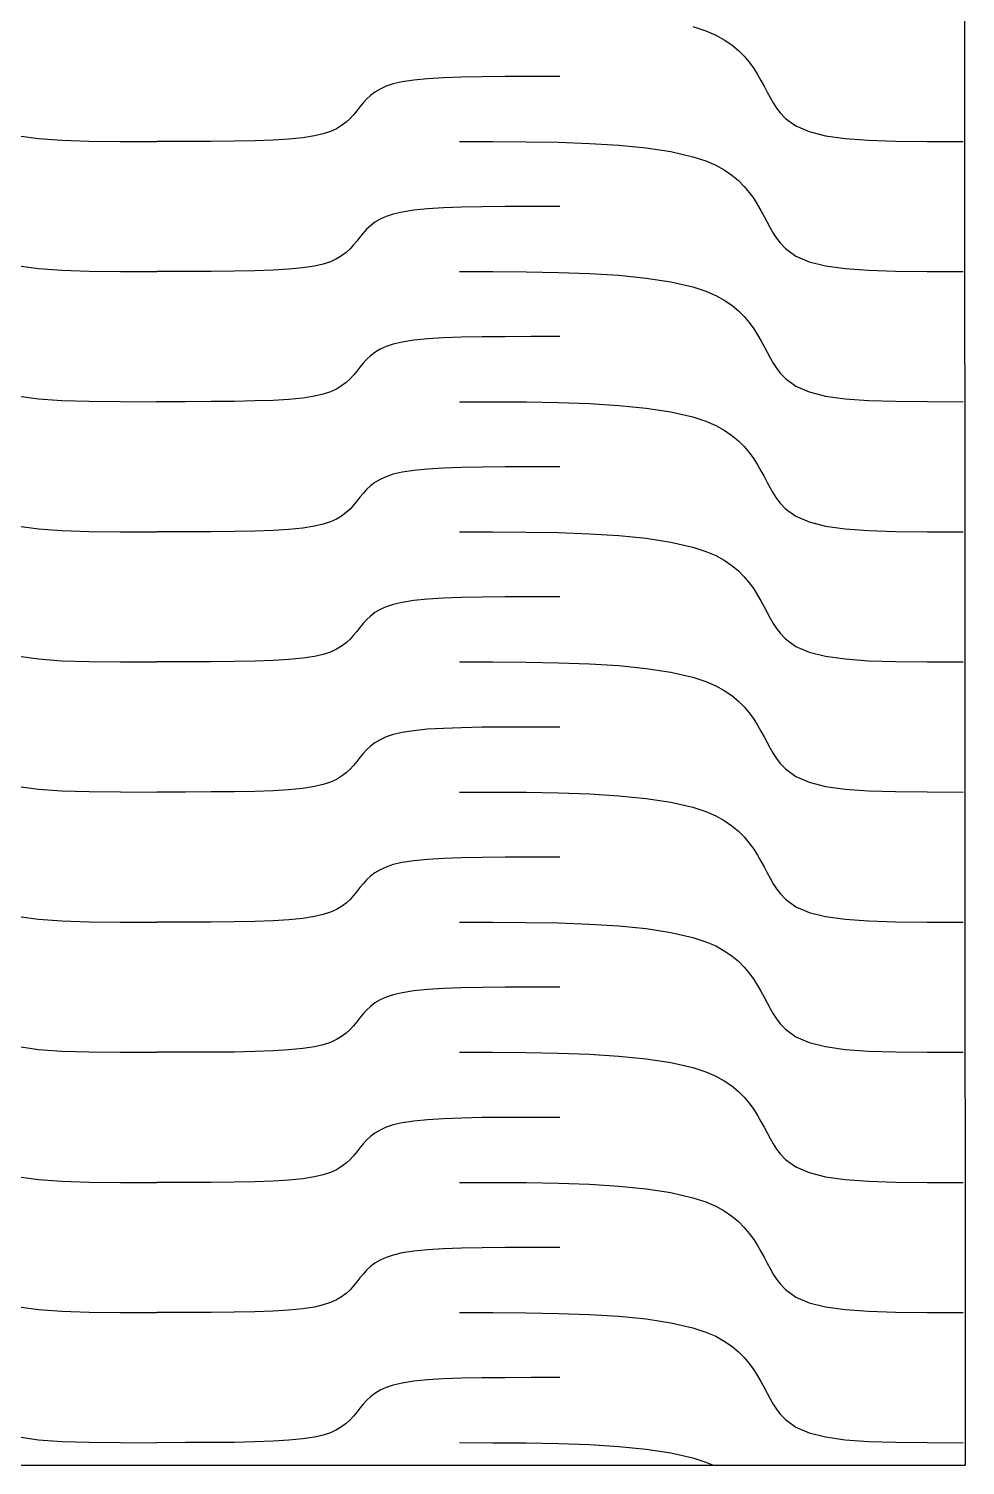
# Model space of a CAD drawing. Extents: x -53 to 53, y -74 to 74.
# Drawn here: x 28.14 to 52.53, y -73.79 to -36.39 of the extents above; entities that cross this region are included whole.
import ezdxf

# ---------------------------------------------------------------- set-up
doc = ezdxf.new("R2010")
doc.units = 0
doc.header["$MEASUREMENT"] = 0
doc.layers.get('0').update_dxf_attribs({"linetype": 'CONTINUOUS'})

msp = doc.modelspace()

# ---------------------------------------------------------------- linework, layer by layer
for p, q in [((52.475, 28.423), (52.525, -73.789)), ((45.434, -36.336), (45.775, -36.448)), ((45.775, -36.448), (46.029, -36.558)), ((46.029, -36.558), (46.252, -36.681)), ((46.252, -36.681), (46.448, -36.815)), ((46.448, -36.815), (46.62, -36.958)), ((46.62, -36.958), (46.77, -37.109)), ((46.77, -37.109), (46.902, -37.265)), ((46.902, -37.265), (47.018, -37.427)), ((38.168, -37.729), (37.861, -37.776)), ((38.527, -37.693), (38.168, -37.729)), ((38.941, -37.667), (38.527, -37.693)), ((39.413, -37.65), (38.941, -37.667)), ((39.948, -37.64), (39.413, -37.65)), ((40.55, -37.635), (39.948, -37.64)), ((41.222, -37.633), (40.55, -37.635)), ((41.969, -37.632), (41.222, -37.633)), ((47.018, -37.427), (47.117, -37.585)), ((47.117, -37.585), (47.205, -37.737)), ((47.205, -37.737), (47.287, -37.889)), ((37.038, -38.132), (36.937, -38.226)), ((37.155, -38.043), (37.038, -38.132)), ((37.29, -37.962), (37.155, -38.043)), ((37.448, -37.89), (37.29, -37.962)), ((37.633, -37.829), (37.448, -37.89)), ((37.861, -37.776), (37.633, -37.829)), ((47.287, -37.889), (47.367, -38.039)), ((47.367, -38.039), (47.446, -38.184)), ((36.762, -38.427), (36.681, -38.531)), ((36.846, -38.325), (36.762, -38.427)), ((36.937, -38.226), (36.846, -38.325)), ((47.446, -38.184), (47.527, -38.324)), ((47.527, -38.324), (47.614, -38.457)), ((47.614, -38.457), (47.708, -38.581)), ((36.405, -38.827), (36.289, -38.915)), ((36.507, -38.733), (36.405, -38.827)), ((36.598, -38.634), (36.507, -38.733)), ((36.681, -38.531), (36.598, -38.634)), ((47.708, -38.581), (47.844, -38.726)), ((47.844, -38.726), (48.118, -38.923)), ((27.887, -39.178), (28.397, -39.249)), ((28.397, -39.249), (29.003, -39.293)), ((34.916, -39.266), (34.502, -39.291)), ((35.275, -39.23), (34.916, -39.266)), ((35.582, -39.183), (35.275, -39.23)), ((35.811, -39.13), (35.582, -39.183)), ((35.995, -39.068), (35.811, -39.13)), ((36.153, -38.996), (35.995, -39.068)), ((36.289, -38.915), (36.153, -38.996)), ((48.118, -38.923), (48.463, -39.071)), ((48.463, -39.071), (48.887, -39.178)), ((48.887, -39.178), (49.397, -39.249)), ((49.397, -39.249), (50.003, -39.293)), ((29.003, -39.293), (29.712, -39.316)), ((29.712, -39.316), (30.533, -39.325)), ((30.533, -39.325), (31.475, -39.326)), ((32.221, -39.326), (31.475, -39.326)), ((32.893, -39.324), (32.221, -39.326)), ((33.495, -39.319), (32.893, -39.324)), ((34.03, -39.308), (33.495, -39.319)), ((34.502, -39.291), (34.03, -39.308)), ((39.356, -39.326), (40.229, -39.327)), ((40.229, -39.327), (41.092, -39.332)), ((41.092, -39.332), (41.933, -39.347)), ((41.933, -39.347), (42.741, -39.376)), ((42.741, -39.376), (43.506, -39.423)), ((43.506, -39.423), (44.217, -39.494)), ((44.217, -39.494), (44.863, -39.592)), ((44.863, -39.592), (45.434, -39.723)), ((50.003, -39.293), (50.712, -39.316)), ((50.712, -39.316), (51.533, -39.325)), ((51.533, -39.325), (52.475, -39.326)), ((45.434, -39.723), (45.775, -39.835)), ((45.775, -39.835), (46.029, -39.945)), ((46.029, -39.945), (46.252, -40.068)), ((46.252, -40.068), (46.448, -40.202)), ((46.448, -40.202), (46.62, -40.345)), ((46.62, -40.345), (46.77, -40.496)), ((46.77, -40.496), (46.902, -40.653)), ((46.902, -40.653), (47.018, -40.814)), ((38.168, -41.116), (37.861, -41.163)), ((38.527, -41.08), (38.168, -41.116)), ((38.941, -41.055), (38.527, -41.08)), ((39.413, -41.038), (38.941, -41.055)), ((39.948, -41.027), (39.413, -41.038)), ((40.55, -41.022), (39.948, -41.027)), ((41.222, -41.02), (40.55, -41.022)), ((41.969, -41.02), (41.222, -41.02)), ((47.018, -40.814), (47.117, -40.972)), ((47.117, -40.972), (47.205, -41.125)), ((47.205, -41.125), (47.287, -41.277)), ((37.155, -41.431), (37.038, -41.519)), ((37.29, -41.35), (37.155, -41.431)), ((37.448, -41.278), (37.29, -41.35)), ((37.633, -41.216), (37.448, -41.278)), ((37.861, -41.163), (37.633, -41.216)), ((47.287, -41.277), (47.367, -41.426)), ((47.367, -41.426), (47.446, -41.571)), ((36.762, -41.815), (36.681, -41.919)), ((36.846, -41.712), (36.762, -41.815)), ((36.937, -41.613), (36.846, -41.712)), ((37.038, -41.519), (36.937, -41.613)), ((47.446, -41.571), (47.527, -41.711)), ((47.527, -41.711), (47.614, -41.844)), ((47.614, -41.844), (47.708, -41.969)), ((36.405, -42.215), (36.289, -42.303)), ((36.507, -42.12), (36.405, -42.215)), ((36.598, -42.021), (36.507, -42.12)), ((36.681, -41.919), (36.598, -42.021)), ((47.708, -41.969), (47.844, -42.113)), ((47.844, -42.113), (48.118, -42.31)), ((27.887, -42.565), (28.397, -42.637)), ((35.275, -42.618), (34.916, -42.653)), ((35.582, -42.57), (35.275, -42.618)), ((35.811, -42.518), (35.582, -42.57)), ((35.995, -42.456), (35.811, -42.518)), ((36.153, -42.384), (35.995, -42.456)), ((36.289, -42.303), (36.153, -42.384)), ((48.118, -42.31), (48.463, -42.459)), ((48.463, -42.459), (48.887, -42.565)), ((48.887, -42.565), (49.397, -42.637)), ((28.397, -42.637), (29.003, -42.681)), ((29.003, -42.681), (29.712, -42.704)), ((29.712, -42.704), (30.533, -42.712)), ((30.533, -42.712), (31.475, -42.714)), ((32.221, -42.713), (31.475, -42.714)), ((32.893, -42.711), (32.221, -42.713)), ((33.495, -42.706), (32.893, -42.711)), ((34.03, -42.696), (33.495, -42.706)), ((34.502, -42.679), (34.03, -42.696)), ((34.916, -42.653), (34.502, -42.679)), ((39.356, -42.713), (40.229, -42.714)), ((40.229, -42.714), (41.092, -42.72)), ((41.092, -42.72), (41.933, -42.734)), ((41.933, -42.734), (42.741, -42.763)), ((42.741, -42.763), (43.506, -42.81)), ((43.506, -42.81), (44.217, -42.881)), ((44.217, -42.881), (44.863, -42.98)), ((44.863, -42.98), (45.434, -43.111)), ((49.397, -42.637), (50.003, -42.681)), ((50.003, -42.681), (50.712, -42.704)), ((50.712, -42.704), (51.533, -42.712)), ((51.533, -42.712), (52.475, -42.714)), ((45.434, -43.111), (45.775, -43.223)), ((45.775, -43.223), (46.029, -43.333)), ((46.029, -43.333), (46.252, -43.456)), ((46.252, -43.456), (46.448, -43.59)), ((46.448, -43.59), (46.62, -43.733)), ((46.62, -43.733), (46.77, -43.884)), ((46.77, -43.884), (46.902, -44.04)), ((46.902, -44.04), (47.018, -44.202)), ((38.527, -44.468), (38.168, -44.503)), ((38.941, -44.442), (38.527, -44.468)), ((39.413, -44.425), (38.941, -44.442)), ((39.948, -44.415), (39.413, -44.425)), ((40.55, -44.41), (39.948, -44.415)), ((41.222, -44.408), (40.55, -44.41)), ((41.969, -44.407), (41.222, -44.408)), ((47.018, -44.202), (47.117, -44.36)), ((47.117, -44.36), (47.205, -44.512)), ((37.155, -44.818), (37.038, -44.906)), ((37.29, -44.737), (37.155, -44.818)), ((37.448, -44.665), (37.29, -44.737)), ((37.633, -44.603), (37.448, -44.665)), ((37.861, -44.551), (37.633, -44.603)), ((38.168, -44.503), (37.861, -44.551)), ((47.205, -44.512), (47.287, -44.664)), ((47.287, -44.664), (47.367, -44.814)), ((47.367, -44.814), (47.446, -44.959)), ((36.762, -45.202), (36.681, -45.306)), ((36.846, -45.1), (36.762, -45.202)), ((36.937, -45.001), (36.846, -45.1)), ((37.038, -44.906), (36.937, -45.001)), ((47.446, -44.959), (47.527, -45.099)), ((47.527, -45.099), (47.614, -45.232)), ((47.614, -45.232), (47.708, -45.356)), ((36.405, -45.602), (36.289, -45.69)), ((36.507, -45.508), (36.405, -45.602)), ((36.598, -45.408), (36.507, -45.508)), ((36.681, -45.306), (36.598, -45.408)), ((47.708, -45.356), (47.844, -45.501)), ((47.844, -45.501), (48.118, -45.698)), ((27.887, -45.953), (28.397, -46.024)), ((35.582, -45.958), (35.275, -46.005)), ((35.811, -45.905), (35.582, -45.958)), ((35.995, -45.843), (35.811, -45.905)), ((36.153, -45.771), (35.995, -45.843)), ((36.289, -45.69), (36.153, -45.771)), ((48.118, -45.698), (48.463, -45.846)), ((48.463, -45.846), (48.887, -45.953)), ((48.887, -45.953), (49.397, -46.024)), ((28.397, -46.024), (29.003, -46.068)), ((29.003, -46.068), (29.712, -46.091)), ((29.712, -46.091), (30.533, -46.1)), ((30.533, -46.1), (31.475, -46.101)), ((32.221, -46.101), (31.475, -46.101)), ((32.893, -46.099), (32.221, -46.101)), ((33.495, -46.094), (32.893, -46.099)), ((34.03, -46.083), (33.495, -46.094)), ((34.502, -46.066), (34.03, -46.083)), ((34.916, -46.041), (34.502, -46.066)), ((35.275, -46.005), (34.916, -46.041)), ((39.356, -46.101), (40.229, -46.102)), ((40.229, -46.102), (41.092, -46.107)), ((41.092, -46.107), (41.933, -46.122)), ((41.933, -46.122), (42.741, -46.15)), ((42.741, -46.15), (43.506, -46.198)), ((43.506, -46.198), (44.217, -46.268)), ((44.217, -46.268), (44.863, -46.367)), ((44.863, -46.367), (45.434, -46.498)), ((49.397, -46.024), (50.003, -46.068)), ((50.003, -46.068), (50.712, -46.091)), ((50.712, -46.091), (51.533, -46.1)), ((51.533, -46.1), (52.475, -46.101)), ((45.434, -46.498), (45.775, -46.61)), ((45.775, -46.61), (46.029, -46.72)), ((46.029, -46.72), (46.252, -46.843)), ((46.252, -46.843), (46.448, -46.977)), ((46.448, -46.977), (46.62, -47.12)), ((46.62, -47.12), (46.77, -47.271)), ((46.77, -47.271), (46.902, -47.428)), ((46.902, -47.428), (47.018, -47.589)), ((38.527, -47.855), (38.168, -47.891)), ((38.941, -47.83), (38.527, -47.855)), ((39.413, -47.813), (38.941, -47.83)), ((39.948, -47.802), (39.413, -47.813)), ((40.55, -47.797), (39.948, -47.802)), ((41.222, -47.795), (40.55, -47.797)), ((41.969, -47.795), (41.222, -47.795)), ((47.018, -47.589), (47.117, -47.747)), ((47.117, -47.747), (47.205, -47.9)), ((37.155, -48.206), (37.038, -48.294)), ((37.29, -48.125), (37.155, -48.206)), ((37.448, -48.053), (37.29, -48.125)), ((37.633, -47.991), (37.448, -48.053)), ((37.861, -47.938), (37.633, -47.991)), ((38.168, -47.891), (37.861, -47.938)), ((47.205, -47.9), (47.287, -48.052)), ((47.287, -48.052), (47.367, -48.201)), ((47.367, -48.201), (47.446, -48.346)), ((36.762, -48.59), (36.681, -48.694)), ((36.846, -48.487), (36.762, -48.59)), ((36.937, -48.388), (36.846, -48.487)), ((37.038, -48.294), (36.937, -48.388)), ((47.446, -48.346), (47.527, -48.486)), ((47.527, -48.486), (47.614, -48.619)), ((36.405, -48.989), (36.289, -49.078)), ((36.507, -48.895), (36.405, -48.989)), ((36.598, -48.796), (36.507, -48.895)), ((36.681, -48.694), (36.598, -48.796)), ((47.614, -48.619), (47.708, -48.744)), ((47.708, -48.744), (47.844, -48.888)), ((47.844, -48.888), (48.118, -49.085)), ((27.887, -49.34), (28.397, -49.412)), ((35.582, -49.345), (35.275, -49.392)), ((35.811, -49.292), (35.582, -49.345)), ((35.995, -49.231), (35.811, -49.292)), ((36.153, -49.159), (35.995, -49.231)), ((36.289, -49.078), (36.153, -49.159)), ((48.118, -49.085), (48.463, -49.233)), ((48.463, -49.233), (48.887, -49.34)), ((48.887, -49.34), (49.397, -49.412)), ((28.397, -49.412), (29.003, -49.456)), ((29.003, -49.456), (29.712, -49.479)), ((29.712, -49.479), (30.533, -49.487)), ((30.533, -49.487), (31.475, -49.489)), ((32.221, -49.488), (31.475, -49.489)), ((32.893, -49.486), (32.221, -49.488)), ((33.495, -49.481), (32.893, -49.486)), ((34.03, -49.471), (33.495, -49.481)), ((34.502, -49.454), (34.03, -49.471)), ((34.916, -49.428), (34.502, -49.454)), ((35.275, -49.392), (34.916, -49.428)), ((39.356, -49.488), (40.229, -49.489)), ((40.229, -49.489), (41.092, -49.494)), ((41.092, -49.494), (41.933, -49.509)), ((41.933, -49.509), (42.741, -49.538)), ((42.741, -49.538), (43.506, -49.585)), ((43.506, -49.585), (44.217, -49.656)), ((44.217, -49.656), (44.863, -49.754)), ((49.397, -49.412), (50.003, -49.456)), ((50.003, -49.456), (50.712, -49.479)), ((50.712, -49.479), (51.533, -49.487)), ((51.533, -49.487), (52.475, -49.489)), ((44.863, -49.754), (45.434, -49.886)), ((45.434, -49.886), (45.775, -49.997)), ((45.775, -49.997), (46.029, -50.108)), ((46.029, -50.108), (46.252, -50.231)), ((46.252, -50.231), (46.448, -50.364)), ((46.448, -50.364), (46.62, -50.508)), ((46.62, -50.508), (46.77, -50.658)), ((46.77, -50.658), (46.902, -50.815)), ((46.902, -50.815), (47.018, -50.976)), ((38.941, -51.217), (38.527, -51.243)), ((39.413, -51.2), (38.941, -51.217)), ((39.948, -51.19), (39.413, -51.2)), ((40.55, -51.184), (39.948, -51.19)), ((41.222, -51.182), (40.55, -51.184)), ((41.969, -51.182), (41.222, -51.182)), ((47.018, -50.976), (47.117, -51.134)), ((47.117, -51.134), (47.205, -51.287)), ((37.155, -51.593), (37.038, -51.681)), ((37.29, -51.512), (37.155, -51.593)), ((37.448, -51.44), (37.29, -51.512)), ((37.633, -51.378), (37.448, -51.44)), ((37.861, -51.326), (37.633, -51.378)), ((38.168, -51.278), (37.861, -51.326)), ((38.527, -51.243), (38.168, -51.278)), ((47.205, -51.287), (47.287, -51.439)), ((47.287, -51.439), (47.367, -51.588)), ((47.367, -51.588), (47.446, -51.734)), ((36.762, -51.977), (36.681, -52.081)), ((36.846, -51.875), (36.762, -51.977)), ((36.937, -51.776), (36.846, -51.875)), ((37.038, -51.681), (36.937, -51.776)), ((47.446, -51.734), (47.527, -51.874)), ((47.527, -51.874), (47.614, -52.007)), ((36.507, -52.282), (36.405, -52.377)), ((36.598, -52.183), (36.507, -52.282)), ((36.681, -52.081), (36.598, -52.183)), ((47.614, -52.007), (47.708, -52.131)), ((47.708, -52.131), (47.844, -52.276)), ((47.844, -52.276), (48.118, -52.473)), ((27.887, -52.728), (28.397, -52.799)), ((35.811, -52.68), (35.582, -52.733)), ((35.995, -52.618), (35.811, -52.68)), ((36.153, -52.546), (35.995, -52.618)), ((36.289, -52.465), (36.153, -52.546)), ((36.405, -52.377), (36.289, -52.465)), ((48.118, -52.473), (48.463, -52.621)), ((48.463, -52.621), (48.887, -52.728)), ((48.887, -52.728), (49.397, -52.799)), ((28.397, -52.799), (29.003, -52.843)), ((29.003, -52.843), (29.712, -52.866)), ((29.712, -52.866), (30.533, -52.875)), ((30.533, -52.875), (31.475, -52.876)), ((32.221, -52.876), (31.475, -52.876)), ((32.893, -52.874), (32.221, -52.876)), ((33.495, -52.868), (32.893, -52.874)), ((34.03, -52.858), (33.495, -52.868)), ((34.502, -52.841), (34.03, -52.858)), ((34.916, -52.815), (34.502, -52.841)), ((35.275, -52.78), (34.916, -52.815)), ((35.582, -52.733), (35.275, -52.78)), ((39.356, -52.876), (40.229, -52.876)), ((40.229, -52.876), (41.092, -52.882)), ((41.092, -52.882), (41.933, -52.897)), ((41.933, -52.897), (42.741, -52.925)), ((42.741, -52.925), (43.506, -52.973)), ((43.506, -52.973), (44.217, -53.043)), ((44.217, -53.043), (44.863, -53.142)), ((49.397, -52.799), (50.003, -52.843)), ((50.003, -52.843), (50.712, -52.866)), ((50.712, -52.866), (51.533, -52.875)), ((51.533, -52.875), (52.475, -52.876)), ((44.863, -53.142), (45.434, -53.273)), ((45.434, -53.273), (45.775, -53.385)), ((45.775, -53.385), (46.029, -53.495)), ((46.029, -53.495), (46.252, -53.618)), ((46.252, -53.618), (46.448, -53.752)), ((46.448, -53.752), (46.62, -53.895)), ((46.62, -53.895), (46.77, -54.046)), ((46.77, -54.046), (46.902, -54.203)), ((46.902, -54.203), (47.018, -54.364)), ((39.413, -54.588), (38.941, -54.605)), ((39.948, -54.577), (39.413, -54.588)), ((40.55, -54.572), (39.948, -54.577)), ((41.222, -54.57), (40.55, -54.572)), ((41.969, -54.57), (41.222, -54.57)), ((47.018, -54.364), (47.117, -54.522)), ((47.117, -54.522), (47.205, -54.675)), ((37.29, -54.9), (37.155, -54.98)), ((37.448, -54.828), (37.29, -54.9)), ((37.633, -54.766), (37.448, -54.828)), ((37.861, -54.713), (37.633, -54.766)), ((38.168, -54.666), (37.861, -54.713)), ((38.527, -54.63), (38.168, -54.666)), ((38.941, -54.605), (38.527, -54.63)), ((47.205, -54.675), (47.287, -54.827)), ((47.287, -54.827), (47.367, -54.976)), ((36.846, -55.262), (36.762, -55.365)), ((36.937, -55.163), (36.846, -55.262)), ((37.038, -55.069), (36.937, -55.163)), ((37.155, -54.98), (37.038, -55.069)), ((47.367, -54.976), (47.446, -55.121)), ((47.446, -55.121), (47.527, -55.261)), ((47.527, -55.261), (47.614, -55.394)), ((36.507, -55.67), (36.405, -55.764)), ((36.598, -55.571), (36.507, -55.67)), ((36.681, -55.468), (36.598, -55.571)), ((36.762, -55.365), (36.681, -55.468)), ((47.614, -55.394), (47.708, -55.519)), ((47.708, -55.519), (47.844, -55.663)), ((47.844, -55.663), (48.118, -55.86)), ((35.811, -56.067), (35.582, -56.12)), ((35.995, -56.006), (35.811, -56.067)), ((36.153, -55.934), (35.995, -56.006)), ((36.289, -55.853), (36.153, -55.934)), ((36.405, -55.764), (36.289, -55.853)), ((48.118, -55.86), (48.463, -56.008)), ((48.463, -56.008), (48.887, -56.115)), ((27.887, -56.115), (28.397, -56.187)), ((28.397, -56.187), (29.003, -56.231)), ((29.003, -56.231), (29.712, -56.253)), ((29.712, -56.253), (30.533, -56.262)), ((30.533, -56.262), (31.475, -56.263)), ((32.221, -56.263), (31.475, -56.263)), ((32.893, -56.261), (32.221, -56.263)), ((33.495, -56.256), (32.893, -56.261)), ((34.03, -56.246), (33.495, -56.256)), ((34.502, -56.228), (34.03, -56.246)), ((34.916, -56.203), (34.502, -56.228)), ((35.275, -56.167), (34.916, -56.203)), ((35.582, -56.12), (35.275, -56.167)), ((39.356, -56.263), (40.229, -56.264)), ((40.229, -56.264), (41.092, -56.269)), ((41.092, -56.269), (41.933, -56.284)), ((41.933, -56.284), (42.741, -56.313)), ((42.741, -56.313), (43.506, -56.36)), ((43.506, -56.36), (44.217, -56.431)), ((44.217, -56.431), (44.863, -56.529)), ((48.887, -56.115), (49.397, -56.187)), ((49.397, -56.187), (50.003, -56.231)), ((50.003, -56.231), (50.712, -56.253)), ((50.712, -56.253), (51.533, -56.262)), ((51.533, -56.262), (52.475, -56.263)), ((44.863, -56.529), (45.434, -56.661)), ((45.434, -56.661), (45.775, -56.772)), ((45.775, -56.772), (46.029, -56.883)), ((46.029, -56.883), (46.252, -57.006)), ((46.252, -57.006), (46.448, -57.139)), ((46.448, -57.139), (46.62, -57.283)), ((46.62, -57.283), (46.77, -57.433)), ((46.77, -57.433), (46.902, -57.59)), ((46.902, -57.59), (47.018, -57.751)), ((39.948, -57.965), (39.413, -57.975)), ((40.55, -57.959), (39.948, -57.965)), ((41.222, -57.957), (40.55, -57.959)), ((41.969, -57.957), (41.222, -57.957)), ((47.018, -57.751), (47.117, -57.909)), ((47.117, -57.909), (47.205, -58.062)), ((37.29, -58.287), (37.155, -58.368)), ((37.448, -58.215), (37.29, -58.287)), ((37.633, -58.153), (37.448, -58.215)), ((37.861, -58.101), (37.633, -58.153)), ((38.168, -58.053), (37.861, -58.101)), ((38.527, -58.018), (38.168, -58.053)), ((38.941, -57.992), (38.527, -58.018)), ((39.413, -57.975), (38.941, -57.992)), ((47.205, -58.062), (47.287, -58.214)), ((47.287, -58.214), (47.367, -58.363)), ((36.846, -58.65), (36.762, -58.752)), ((36.937, -58.551), (36.846, -58.65)), ((37.038, -58.456), (36.937, -58.551)), ((37.155, -58.368), (37.038, -58.456)), ((47.367, -58.363), (47.446, -58.509)), ((47.446, -58.509), (47.527, -58.649)), ((47.527, -58.649), (47.614, -58.782)), ((36.507, -59.057), (36.405, -59.152)), ((36.598, -58.958), (36.507, -59.057)), ((36.681, -58.856), (36.598, -58.958)), ((36.762, -58.752), (36.681, -58.856)), ((47.614, -58.782), (47.708, -58.906)), ((47.708, -58.906), (47.844, -59.051)), ((47.844, -59.051), (48.118, -59.248)), ((35.811, -59.455), (35.582, -59.507)), ((35.995, -59.393), (35.811, -59.455)), ((36.153, -59.321), (35.995, -59.393)), ((36.289, -59.24), (36.153, -59.321)), ((36.405, -59.152), (36.289, -59.24)), ((48.118, -59.248), (48.463, -59.396)), ((48.463, -59.396), (48.887, -59.502)), ((27.887, -59.502), (28.397, -59.574)), ((28.397, -59.574), (29.003, -59.618)), ((29.003, -59.618), (29.712, -59.641)), ((29.712, -59.641), (30.533, -59.65)), ((30.533, -59.65), (31.475, -59.651)), ((32.221, -59.651), (31.475, -59.651)), ((32.893, -59.649), (32.221, -59.651)), ((33.495, -59.643), (32.893, -59.649)), ((34.03, -59.633), (33.495, -59.643)), ((34.502, -59.616), (34.03, -59.633)), ((34.916, -59.59), (34.502, -59.616)), ((35.275, -59.555), (34.916, -59.59)), ((35.582, -59.507), (35.275, -59.555)), ((39.356, -59.651), (40.229, -59.651)), ((40.229, -59.651), (41.092, -59.657)), ((41.092, -59.657), (41.933, -59.672)), ((41.933, -59.672), (42.741, -59.7)), ((42.741, -59.7), (43.506, -59.748)), ((43.506, -59.748), (44.217, -59.818)), ((44.217, -59.818), (44.863, -59.917)), ((48.887, -59.502), (49.397, -59.574)), ((49.397, -59.574), (50.003, -59.618)), ((50.003, -59.618), (50.712, -59.641)), ((50.712, -59.641), (51.533, -59.65)), ((51.533, -59.65), (52.475, -59.651)), ((44.863, -59.917), (45.434, -60.048)), ((45.434, -60.048), (45.775, -60.16)), ((45.775, -60.16), (46.029, -60.27)), ((46.029, -60.27), (46.252, -60.393)), ((46.252, -60.393), (46.448, -60.527)), ((46.448, -60.527), (46.62, -60.67)), ((46.62, -60.67), (46.77, -60.821)), ((46.77, -60.821), (46.902, -60.978)), ((46.902, -60.978), (47.018, -61.139)), ((47.018, -61.139), (47.117, -61.297)), ((47.117, -61.297), (47.205, -61.45)), ((37.29, -61.675), (37.155, -61.755)), ((37.448, -61.603), (37.29, -61.675)), ((37.633, -61.541), (37.448, -61.603)), ((37.861, -61.488), (37.633, -61.541)), ((38.168, -61.441), (37.861, -61.488)), ((38.527, -61.405), (38.168, -61.441)), ((38.941, -61.38), (38.527, -61.405)), ((39.413, -61.363), (38.941, -61.38)), ((39.948, -61.352), (39.413, -61.363)), ((40.55, -61.347), (39.948, -61.352)), ((41.222, -61.345), (40.55, -61.347)), ((41.969, -61.345), (41.222, -61.345)), ((47.205, -61.45), (47.287, -61.601)), ((47.287, -61.601), (47.367, -61.751)), ((36.846, -62.037), (36.762, -62.139)), ((36.937, -61.938), (36.846, -62.037)), ((37.038, -61.844), (36.937, -61.938)), ((37.155, -61.755), (37.038, -61.844)), ((47.367, -61.751), (47.446, -61.896)), ((47.446, -61.896), (47.527, -62.036)), ((47.527, -62.036), (47.614, -62.169)), ((36.507, -62.445), (36.405, -62.539)), ((36.598, -62.346), (36.507, -62.445)), ((36.681, -62.243), (36.598, -62.346)), ((36.762, -62.139), (36.681, -62.243)), ((47.614, -62.169), (47.708, -62.294)), ((47.708, -62.294), (47.844, -62.438)), ((47.844, -62.438), (48.118, -62.635)), ((35.995, -62.781), (35.811, -62.842)), ((36.153, -62.708), (35.995, -62.781)), ((36.289, -62.628), (36.153, -62.708)), ((36.405, -62.539), (36.289, -62.628)), ((48.118, -62.635), (48.463, -62.783)), ((48.463, -62.783), (48.887, -62.89)), ((27.887, -62.89), (28.397, -62.962)), ((28.397, -62.962), (29.003, -63.006)), ((29.003, -63.006), (29.712, -63.028)), ((29.712, -63.028), (30.533, -63.037)), ((30.533, -63.037), (31.475, -63.038)), ((32.221, -63.038), (31.475, -63.038)), ((32.893, -63.036), (32.221, -63.038)), ((33.495, -63.031), (32.893, -63.036)), ((34.03, -63.02), (33.495, -63.031)), ((34.502, -63.003), (34.03, -63.02)), ((34.916, -62.978), (34.502, -63.003)), ((35.275, -62.942), (34.916, -62.978)), ((35.582, -62.895), (35.275, -62.942)), ((35.811, -62.842), (35.582, -62.895)), ((39.356, -63.038), (40.229, -63.039)), ((40.229, -63.039), (41.092, -63.044)), ((41.092, -63.044), (41.933, -63.059)), ((41.933, -63.059), (42.741, -63.088)), ((42.741, -63.088), (43.506, -63.135)), ((43.506, -63.135), (44.217, -63.206)), ((48.887, -62.89), (49.397, -62.962)), ((49.397, -62.962), (50.003, -63.006)), ((50.003, -63.006), (50.712, -63.028)), ((50.712, -63.028), (51.533, -63.037)), ((51.533, -63.037), (52.475, -63.038)), ((44.217, -63.206), (44.863, -63.304)), ((44.863, -63.304), (45.434, -63.435)), ((45.434, -63.435), (45.775, -63.547)), ((45.775, -63.547), (46.029, -63.658)), ((46.029, -63.658), (46.252, -63.78)), ((46.252, -63.78), (46.448, -63.914)), ((46.448, -63.914), (46.62, -64.057)), ((46.62, -64.057), (46.77, -64.208)), ((46.77, -64.208), (46.902, -64.365)), ((46.902, -64.365), (47.018, -64.526)), ((47.018, -64.526), (47.117, -64.684)), ((47.117, -64.684), (47.205, -64.837)), ((37.29, -65.062), (37.155, -65.143)), ((37.448, -64.99), (37.29, -65.062)), ((37.633, -64.928), (37.448, -64.99)), ((37.861, -64.876), (37.633, -64.928)), ((38.168, -64.828), (37.861, -64.876)), ((38.527, -64.793), (38.168, -64.828)), ((38.941, -64.767), (38.527, -64.793)), ((39.413, -64.75), (38.941, -64.767)), ((39.948, -64.74), (39.413, -64.75)), ((40.55, -64.734), (39.948, -64.74)), ((41.222, -64.732), (40.55, -64.734)), ((41.969, -64.732), (41.222, -64.732)), ((47.205, -64.837), (47.287, -64.989)), ((47.287, -64.989), (47.367, -65.138)), ((36.846, -65.425), (36.762, -65.527)), ((36.937, -65.326), (36.846, -65.425)), ((37.038, -65.231), (36.937, -65.326)), ((37.155, -65.143), (37.038, -65.231)), ((47.367, -65.138), (47.446, -65.284)), ((47.446, -65.284), (47.527, -65.423)), ((47.527, -65.423), (47.614, -65.556)), ((36.598, -65.733), (36.507, -65.832)), ((36.681, -65.631), (36.598, -65.733)), ((36.762, -65.527), (36.681, -65.631)), ((47.614, -65.556), (47.708, -65.681)), ((47.708, -65.681), (47.844, -65.826)), ((35.995, -66.168), (35.811, -66.23)), ((36.153, -66.096), (35.995, -66.168)), ((36.289, -66.015), (36.153, -66.096)), ((36.405, -65.927), (36.289, -66.015)), ((36.507, -65.832), (36.405, -65.927)), ((47.844, -65.826), (48.118, -66.022)), ((48.118, -66.022), (48.463, -66.171)), ((48.463, -66.171), (48.887, -66.277)), ((27.887, -66.277), (28.397, -66.349)), ((28.397, -66.349), (29.003, -66.393)), ((29.003, -66.393), (29.712, -66.416)), ((29.712, -66.416), (30.533, -66.424)), ((30.533, -66.424), (31.475, -66.426)), ((32.221, -66.426), (31.475, -66.426)), ((32.893, -66.424), (32.221, -66.426)), ((33.495, -66.418), (32.893, -66.424)), ((34.03, -66.408), (33.495, -66.418)), ((34.502, -66.391), (34.03, -66.408)), ((34.916, -66.365), (34.502, -66.391)), ((35.275, -66.33), (34.916, -66.365)), ((35.582, -66.282), (35.275, -66.33)), ((35.811, -66.23), (35.582, -66.282)), ((39.356, -66.426), (40.229, -66.426)), ((40.229, -66.426), (41.092, -66.432)), ((41.092, -66.432), (41.933, -66.446)), ((41.933, -66.446), (42.741, -66.475)), ((42.741, -66.475), (43.506, -66.523)), ((43.506, -66.523), (44.217, -66.593)), ((48.887, -66.277), (49.397, -66.349)), ((49.397, -66.349), (50.003, -66.393)), ((50.003, -66.393), (50.712, -66.416)), ((50.712, -66.416), (51.533, -66.424)), ((51.533, -66.424), (52.475, -66.426)), ((44.217, -66.593), (44.863, -66.692)), ((44.863, -66.692), (45.434, -66.823)), ((45.434, -66.823), (45.775, -66.935)), ((45.775, -66.935), (46.029, -67.045)), ((46.029, -67.045), (46.252, -67.168)), ((46.252, -67.168), (46.448, -67.302)), ((46.448, -67.302), (46.62, -67.445)), ((46.62, -67.445), (46.77, -67.596)), ((46.77, -67.596), (46.902, -67.753)), ((46.902, -67.753), (47.018, -67.914)), ((47.018, -67.914), (47.117, -68.072)), ((37.448, -68.377), (37.29, -68.449)), ((37.633, -68.316), (37.448, -68.377)), ((37.861, -68.263), (37.633, -68.316)), ((38.168, -68.216), (37.861, -68.263)), ((38.527, -68.18), (38.168, -68.216)), ((38.941, -68.155), (38.527, -68.18)), ((39.413, -68.137), (38.941, -68.155)), ((39.948, -68.127), (39.413, -68.137)), ((40.55, -68.122), (39.948, -68.127)), ((41.222, -68.12), (40.55, -68.122)), ((41.969, -68.119), (41.222, -68.12)), ((47.117, -68.072), (47.205, -68.225)), ((47.205, -68.225), (47.287, -68.376)), ((47.287, -68.376), (47.367, -68.526)), ((36.937, -68.713), (36.846, -68.812)), ((37.038, -68.619), (36.937, -68.713)), ((37.155, -68.53), (37.038, -68.619)), ((37.29, -68.449), (37.155, -68.53)), ((47.367, -68.526), (47.446, -68.671)), ((47.446, -68.671), (47.527, -68.811)), ((47.527, -68.811), (47.614, -68.944)), ((36.598, -69.121), (36.507, -69.22)), ((36.681, -69.018), (36.598, -69.121)), ((36.762, -68.914), (36.681, -69.018)), ((36.846, -68.812), (36.762, -68.914)), ((47.614, -68.944), (47.708, -69.068)), ((47.708, -69.068), (47.844, -69.213)), ((35.995, -69.555), (35.811, -69.617)), ((36.153, -69.483), (35.995, -69.555)), ((36.289, -69.403), (36.153, -69.483)), ((36.405, -69.314), (36.289, -69.403)), ((36.507, -69.22), (36.405, -69.314)), ((47.844, -69.213), (48.118, -69.41)), ((48.118, -69.41), (48.463, -69.558)), ((48.463, -69.558), (48.887, -69.665)), ((27.887, -69.665), (28.397, -69.737)), ((28.397, -69.737), (29.003, -69.78)), ((29.003, -69.78), (29.712, -69.803)), ((29.712, -69.803), (30.533, -69.812)), ((30.533, -69.812), (31.475, -69.813)), ((32.221, -69.813), (31.475, -69.813)), ((32.893, -69.811), (32.221, -69.813)), ((33.495, -69.806), (32.893, -69.811)), ((34.03, -69.795), (33.495, -69.806)), ((34.502, -69.778), (34.03, -69.795)), ((34.916, -69.753), (34.502, -69.778)), ((35.275, -69.717), (34.916, -69.753)), ((35.582, -69.67), (35.275, -69.717)), ((35.811, -69.617), (35.582, -69.67)), ((39.356, -69.813), (40.229, -69.814)), ((40.229, -69.814), (41.092, -69.819)), ((41.092, -69.819), (41.933, -69.834)), ((41.933, -69.834), (42.741, -69.863)), ((42.741, -69.863), (43.506, -69.91)), ((43.506, -69.91), (44.217, -69.981)), ((48.887, -69.665), (49.397, -69.737)), ((49.397, -69.737), (50.003, -69.78)), ((50.003, -69.78), (50.712, -69.803)), ((50.712, -69.803), (51.533, -69.812)), ((51.533, -69.812), (52.475, -69.813)), ((44.217, -69.981), (44.863, -70.079)), ((44.863, -70.079), (45.434, -70.21)), ((45.434, -70.21), (45.775, -70.322)), ((45.775, -70.322), (46.029, -70.432)), ((46.029, -70.432), (46.252, -70.555)), ((46.252, -70.555), (46.448, -70.689)), ((46.448, -70.689), (46.62, -70.832)), ((46.62, -70.832), (46.77, -70.983)), ((46.77, -70.983), (46.902, -71.14)), ((46.902, -71.14), (47.018, -71.301)), ((47.018, -71.301), (47.117, -71.459)), ((37.448, -71.765), (37.29, -71.837)), ((37.633, -71.703), (37.448, -71.765)), ((37.861, -71.65), (37.633, -71.703)), ((38.168, -71.603), (37.861, -71.65)), ((38.527, -71.567), (38.168, -71.603)), ((38.941, -71.542), (38.527, -71.567)), ((39.413, -71.525), (38.941, -71.542)), ((39.948, -71.514), (39.413, -71.525)), ((40.55, -71.509), (39.948, -71.514)), ((41.222, -71.507), (40.55, -71.509)), ((41.969, -71.507), (41.222, -71.507)), ((47.117, -71.459), (47.205, -71.612)), ((47.205, -71.612), (47.287, -71.764)), ((47.287, -71.764), (47.367, -71.913)), ((36.937, -72.1), (36.846, -72.199)), ((37.038, -72.006), (36.937, -72.1)), ((37.155, -71.918), (37.038, -72.006)), ((37.29, -71.837), (37.155, -71.918)), ((47.367, -71.913), (47.446, -72.058)), ((47.446, -72.058), (47.527, -72.198)), ((36.598, -72.508), (36.507, -72.607)), ((36.681, -72.406), (36.598, -72.508)), ((36.762, -72.302), (36.681, -72.406)), ((36.846, -72.199), (36.762, -72.302)), ((47.527, -72.198), (47.614, -72.331)), ((47.614, -72.331), (47.708, -72.456)), ((47.708, -72.456), (47.844, -72.6)), ((36.153, -72.871), (35.995, -72.943)), ((36.289, -72.79), (36.153, -72.871)), ((36.405, -72.702), (36.289, -72.79)), ((36.507, -72.607), (36.405, -72.702)), ((47.844, -72.6), (48.118, -72.797)), ((48.118, -72.797), (48.463, -72.946)), ((27.887, -73.052), (28.397, -73.124)), ((28.397, -73.124), (29.003, -73.168)), ((29.003, -73.168), (29.712, -73.191)), ((29.712, -73.191), (30.533, -73.199)), ((30.533, -73.199), (31.475, -73.201)), ((32.221, -73.2), (31.475, -73.201)), ((32.893, -73.198), (32.221, -73.2)), ((33.495, -73.193), (32.893, -73.198)), ((34.03, -73.183), (33.495, -73.193)), ((34.502, -73.166), (34.03, -73.183)), ((34.916, -73.14), (34.502, -73.166)), ((35.275, -73.105), (34.916, -73.14)), ((35.582, -73.057), (35.275, -73.105)), ((35.811, -73.005), (35.582, -73.057)), ((35.995, -72.943), (35.811, -73.005)), ((39.356, -73.2), (40.229, -73.201)), ((40.229, -73.201), (41.092, -73.207)), ((41.092, -73.207), (41.933, -73.221)), ((41.933, -73.221), (42.741, -73.25)), ((42.741, -73.25), (43.506, -73.297)), ((43.506, -73.297), (44.217, -73.368)), ((48.463, -72.946), (48.887, -73.052)), ((48.887, -73.052), (49.397, -73.124)), ((49.397, -73.124), (50.003, -73.168)), ((50.003, -73.168), (50.712, -73.191)), ((50.712, -73.191), (51.533, -73.199)), ((51.533, -73.199), (52.475, -73.201)), ((44.217, -73.368), (44.863, -73.467)), ((44.863, -73.467), (45.434, -73.598)), ((45.434, -73.598), (45.775, -73.71)), ((24.958, -73.789), (45.958, -73.789)), ((45.775, -73.71), (45.958, -73.789)), ((45.958, -73.789), (52.525, -73.789))]:
    msp.add_line(p, q)

doc.saveas('drawing.dxf')
